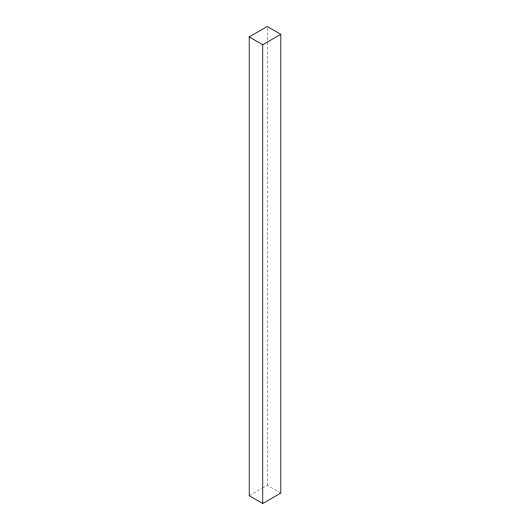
<?xml version="1.0" encoding="UTF-8"?>
<svg xmlns="http://www.w3.org/2000/svg" width="530" height="530" viewBox="0 0 530 530"><rect width="100%" height="100%" fill="white"/><g stroke="black" fill="none" stroke-linecap="round" stroke-linejoin="round"><path stroke-width="0.4" stroke-dasharray="2.65 1.99" d="M249.199 495.683L261.701 488.461M262.396 488.064L267.259 485.255L280.801 493.072M267.259 28.156L267.259 41.406M267.259 42.234L267.259 485.255"/><path stroke-width="0.79" d="M249.199 36.928L267.259 26.5L280.801 34.317L280.801 493.072L262.741 503.5L249.199 495.683L249.199 36.928L262.741 44.745L280.801 34.317M262.741 44.745L262.741 503.5"/></g></svg>
